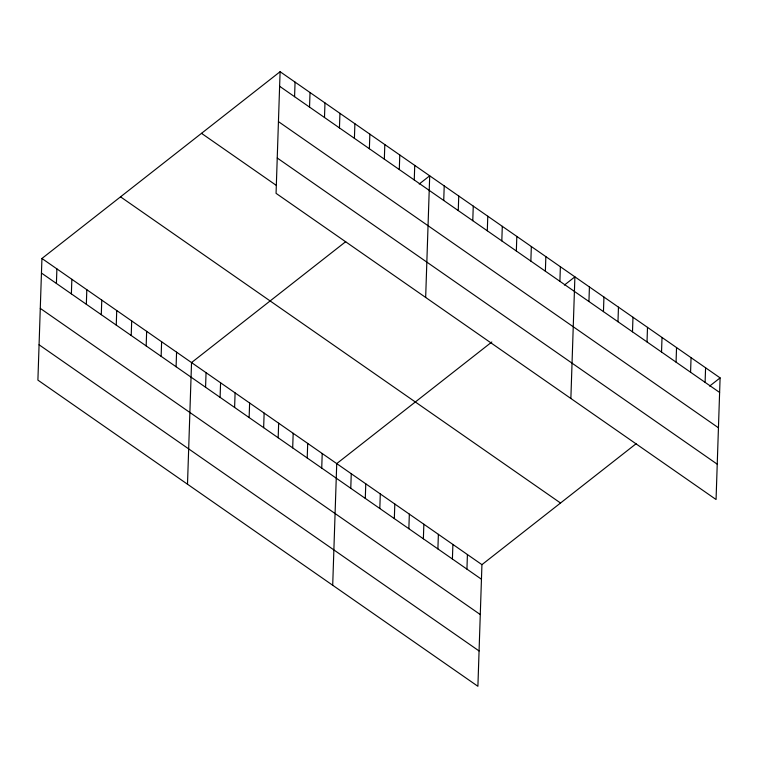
<?xml version="1.0" encoding="UTF-8"?>
<svg xmlns="http://www.w3.org/2000/svg" width="758" height="758" viewBox="0 0 758 758"><rect width="100%" height="100%" fill="white"/><g stroke="black" fill="none" stroke-linecap="round" stroke-linejoin="round"><path stroke-width="1.14" d="M280.1 71.707L276.064 193.347L716.064 499.522L720.1 377.882L280.1 71.707L41.936 258.478L37.9 380.118L477.9 686.293L481.936 564.653L636.104 443.743M56.414 283.464L56.897 268.891M71.375 293.867L71.858 279.304M86.336 304.28L86.819 289.708M101.288 314.693L101.771 300.121M116.249 325.097L116.732 310.534M131.21 335.51L131.693 320.937M146.171 345.923L146.654 331.35M161.132 356.326L161.615 341.763M176.093 366.739L176.576 352.167M187.501 484.22L191.537 362.58L345.705 241.679M205.57 387.253L206.053 372.68M220.095 397.353L220.578 382.79M234.61 407.463L235.094 392.89M249.136 417.563L249.619 402.991M263.651 427.664L264.135 413.101M278.177 437.773L278.66 423.201M294.578 96.692L295.061 82.12M292.692 447.874L293.175 433.301M309.539 107.096L310.022 92.533M307.217 457.974L307.701 443.411M324.49 117.509L324.974 102.936M321.733 468.084L322.216 453.511M339.451 127.922L339.935 113.349M332.705 585.252L336.732 463.612L491.809 342.01M354.412 138.326L354.896 123.753M350.774 488.285L351.257 473.722M369.373 148.739L369.857 134.166M365.29 498.394L365.773 483.822M384.334 159.152L384.818 144.579M379.815 508.495L380.298 493.922M399.295 169.555L399.779 154.983M394.331 518.605L394.814 504.032M414.256 179.968L414.74 165.396M408.856 528.705L409.339 514.132M425.664 297.449L429.701 175.809L419.221 184.023M423.371 538.805L423.855 524.233M443.733 200.482L444.216 185.909M437.897 548.915L438.38 534.343M458.258 210.582L458.742 196.009M452.412 559.016L452.896 544.443M472.774 220.692L473.257 206.119M466.937 569.116L467.421 554.543M487.299 230.792L487.782 216.219M501.815 240.892L502.298 226.329M516.34 251.002L516.823 236.43M530.856 261.103L531.339 246.53M545.372 271.203L545.855 256.64M559.897 281.313L560.38 266.74M570.869 398.481L574.896 276.841L564.416 285.065M588.938 301.513L589.421 286.95M603.453 311.623L603.937 297.051M617.978 321.724L618.462 307.151M632.494 331.824L632.977 317.261M647.019 341.934L647.503 327.361M661.535 352.034L662.018 337.462M676.06 362.135L676.543 347.571M690.576 372.244L691.059 357.672M705.101 382.345L705.584 367.772M709.621 386.097L720.1 377.882M279.617 86.279L719.617 392.454M278.442 121.612L718.442 427.787M277.239 158.015L717.239 464.19M201.505 133.342L276.3 185.388M120.531 196.843L560.532 503.018M41.936 258.478L481.936 564.653M41.453 273.051L481.453 579.226M40.278 308.383L480.278 614.558M39.075 344.786L479.075 650.961"/></g></svg>
